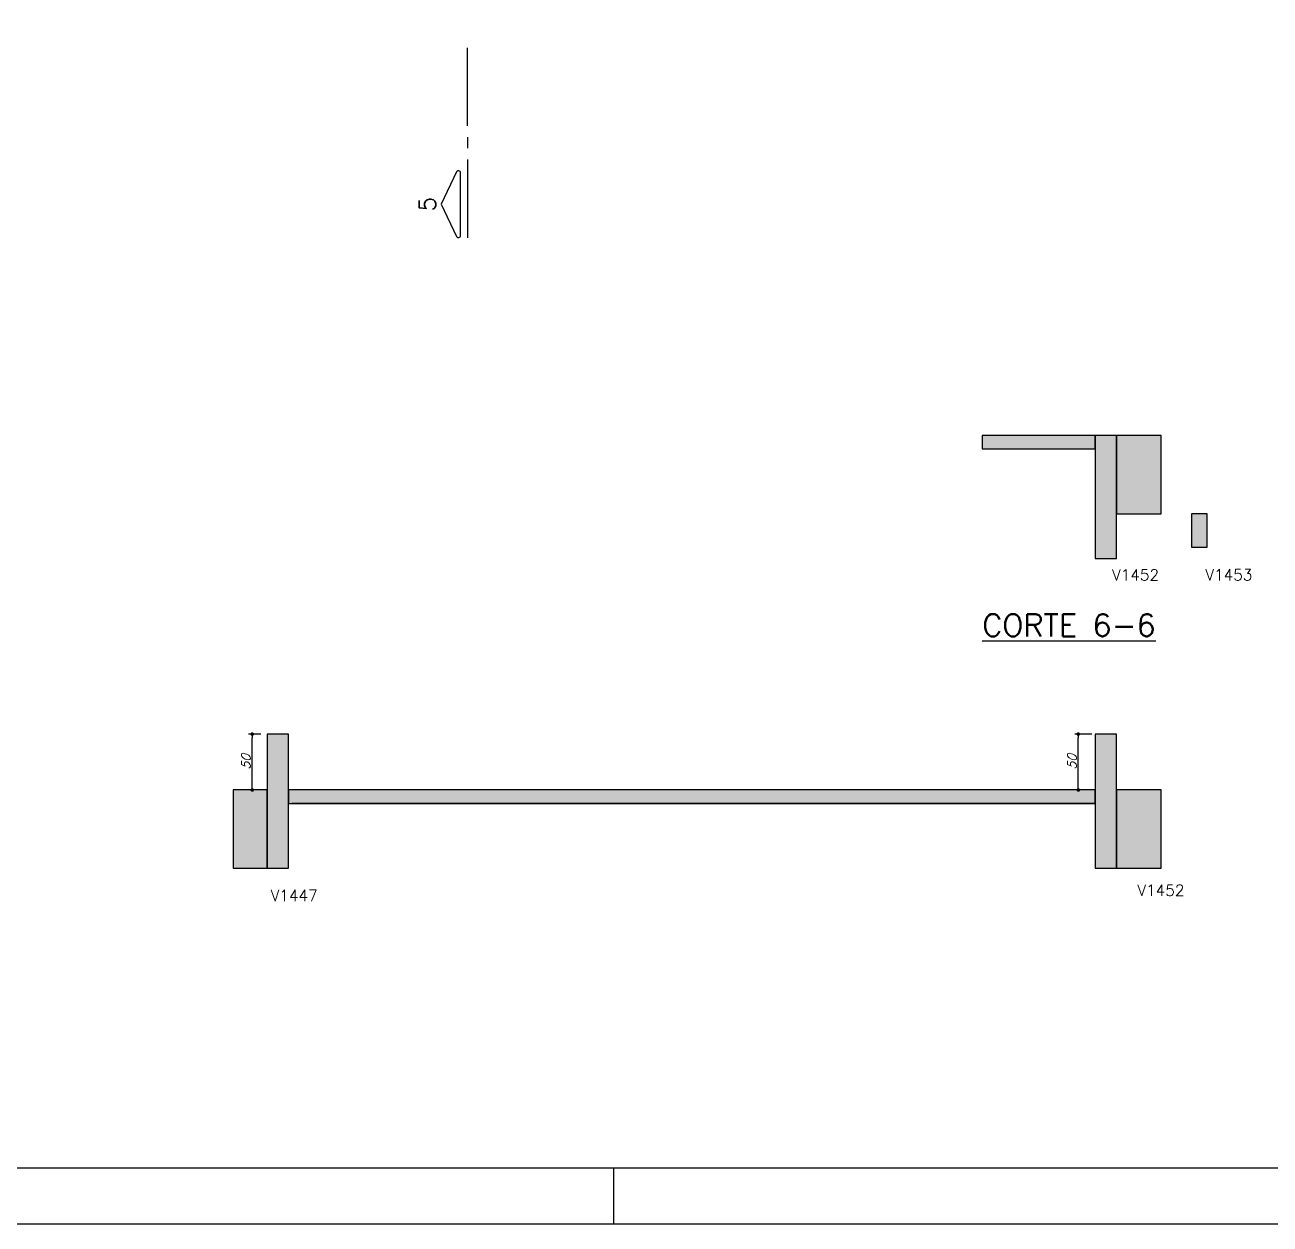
# Model space of a CAD drawing. Header units: millimetres. Extents: x -2290 to 5505, y -2157 to 2343.
# Drawn here: x 1278 to 2392, y -2157 to -1084 of the extents above; entities that cross this region are included whole.
import ezdxf
from ezdxf.enums import TextEntityAlignment as Align

# ---------------------------------------------------------------- set-up
doc = ezdxf.new("R2010")
doc.units = ezdxf.units.MM
doc.header["$LTSCALE"] = 50
for name, color, linetype in [('F-CORTE', 4, 'Continuous'), ('F-CORTE-INDICAÇÃO', 4, 'Continuous'), ('F-COTAS', 106, 'Continuous'), ('F-MARGEM', 1, 'Continuous'), ('F-SOLIDO-CORTE', 71, 'Continuous'), ('F-TEXTO-YELLOW', 2, 'Continuous')]:
    doc.layers.add(name, color=color, linetype=linetype)
doc.styles.add('CP-TEXT-INCL', font='simplex.shx', dxfattribs={"oblique": 20})
doc.styles.add('MCP', font='simplex.shx')
doc.styles.add('ROMANS', font='simplex.shx')
doc.dimstyles.new('CP-COTAS-50', dxfattribs={"dimscale": 0.64, "dimtxt": 12.5, "dimasz": 5, "dimexe": 5, "dimexo": 5, "dimgap": 2.5, "dimtad": 1, "dimdec": 1, "dimdsep": 46, "dimtxsty": 'CP-TEXT-INCL', "dimblk1": 'DOT', "dimblk2": 'DOT', "dimsah": 1, "dimcen": 9, "dimclrd": 256, "dimclre": 256, "dimclrt": 256, "dimadec": 0, "dimazin": 0, "dimtfac": 1, "dimtdec": 1, "dimtmove": 2, "dimatfit": 3, "dimldrblk": 'DOT', "dimfxl": 0, "dimtolj": 1, "dimarcsym": 0})

# ---------------------------------------------------------------- blocks, each defined once
blk = doc.blocks.new('*U61')
at = {"layer": 'F-CORTE-INDICAÇÃO'}
for p, q in [((-100, 0), (-170, 0)), ((-80, 0), (-90, 0)), ((-70, 0), (0, 0))]:
    blk.add_line(p, q, dxfattribs=at)
blk.add_lwpolyline([(-112, 6, 0.802585), (-111.2, 9.8), (-140, 23.3), (-168.8, 9.8, 0.802585), (-168, 6)], format="xyb", close=True, dxfattribs=at)
at = {"layer": 'F-CORTE-INDICAÇÃO', "style": 'ROMANS'}
blk.add_attdef('CORTE', text='', height=15, dxfattribs=at).set_placement((-140, 35.8), align=Align.MIDDLE_CENTER)
at = {"layer": 'F-CORTE-INDICAÇÃO', "color": 2, "style": 'ROMANS'}
blk.add_attdef('FOLHA', text='', height=12, dxfattribs=at).set_placement((-140, -10), align=Align.MIDDLE_CENTER)
blk = doc.blocks.new('A0-2L_900')
at = {"layer": 'F-MARGEM', "color": 2}
blk.add_line((81.9, 1), (81.9, 0), dxfattribs=at)
blk.add_lwpolyline([(155.9, 0), (0, 0), (0, 90), (155.9, 90)], close=True, dxfattribs=at)
at = {"layer": 'F-MARGEM', "color": 7}
blk.add_lwpolyline([(2.5, 89), (154.9, 89), (154.9, 1), (2.5, 1)], close=True, dxfattribs=at)
blk = doc.blocks.new('_DOT')
at = {"color": 0, "linetype": 'ByBlock'}
blk.add_line((-0.5, 0), (-1, 0), dxfattribs=at)
at = {"color": 0, "linetype": 'ByBlock', "const_width": 0.5}
blk.add_lwpolyline([(-0.25, 0, 1), (0.25, 0, 1)], format="xyb", close=True, dxfattribs=at)
blk = doc.blocks.new('*D237')
at = {"layer": 'DEFPOINTS', "color": 0, "linetype": 'Continuous', "transparency": 16777216}
for p in [(1481.6, -1718.9), (1492.5, -1718.9), (1492.5, -1768.9)]:
    blk.add_point(p, dxfattribs=at)
at = {"layer": 'F-COTAS', "linetype": 'Continuous', "lineweight": -2, "transparency": 16777216}
for p, q in [((1489.3, -1718.9), (1478.4, -1718.9)), ((1481.6, -1765.7), (1481.6, -1722.1)), ((1489.3, -1768.9), (1478.4, -1768.9))]:
    blk.add_line(p, q, dxfattribs=at)
at = {"layer": 'F-COTAS', "linetype": 'Continuous', "lineweight": -2, "transparency": 16777216, "xscale": 3.2, "yscale": 3.2, "zscale": 3.2}
for p, rotation in [((1481.6, -1718.9), 90), ((1481.6, -1768.9), 270)]:
    blk.add_blockref('_DOT', p, dxfattribs=dict(at, rotation=rotation))
at = {"layer": 'F-COTAS', "linetype": 'Continuous', "transparency": 16777216, "insert": (1476, -1743.9), "char_height": 8, "attachment_point": 5, "rotation": 90, "style": 'CP-TEXT-INCL'}
blk.add_mtext('\\A1;50', dxfattribs=at)
blk = doc.blocks.new('*D238')
at = {"layer": 'DEFPOINTS', "color": 0, "linetype": 'Continuous', "transparency": 16777216}
for p in [(2220.8, -1718.9), (2236, -1718.9), (2235.6, -1768.9)]:
    blk.add_point(p, dxfattribs=at)
at = {"layer": 'F-COTAS', "linetype": 'Continuous', "lineweight": -2, "transparency": 16777216}
for p, q in [((2232.8, -1718.9), (2217.6, -1718.9)), ((2220.8, -1765.7), (2220.8, -1722.1)), ((2232.4, -1768.9), (2217.6, -1768.9))]:
    blk.add_line(p, q, dxfattribs=at)
at = {"layer": 'F-COTAS', "linetype": 'Continuous', "lineweight": -2, "transparency": 16777216, "xscale": 3.2, "yscale": 3.2, "zscale": 3.2}
for p, rotation in [((2220.8, -1718.9), 90), ((2220.8, -1768.9), 270)]:
    blk.add_blockref('_DOT', p, dxfattribs=dict(at, rotation=rotation))
at = {"layer": 'F-COTAS', "linetype": 'Continuous', "transparency": 16777216, "insert": (2215.2, -1743.9), "char_height": 8, "attachment_point": 5, "rotation": 90, "style": 'CP-TEXT-INCL'}
blk.add_mtext('\\A1;50', dxfattribs=at)

msp = doc.modelspace()

# ---------------------------------------------------------------- hatches: boundary and pattern name
at = {"layer": 'F-SOLIDO-CORTE', "linetype": 'Continuous'}
for points in [[(2134.898, -1451.643), (2134.898, -1453.446), (2134.898, -1454.384), (2134.898, -1455.305), (2134.898, -1456.191), (2134.898, -1457.057), (2134.898, -1463.643), (2140.498, -1463.643), (2141.95, -1463.643), (2144.859, -1463.643), (2170.373, -1463.643), (2173.548, -1463.643), (2232.339, -1463.643), (2236, -1463.643), (2236, -1454.299), (2236, -1453.869), (2236, -1451.643), (2177.209, -1451.643), (2173.548, -1451.643), (2156.075, -1451.643), (2144.859, -1451.643), (2143.072, -1451.643), (2140.498, -1451.643)], [(2236, -1537.299), (2236, -1541.24), (2236, -1561.643), (2239.524, -1561.643), (2242.25, -1561.643), (2242.375, -1561.643), (2242.791, -1561.643), (2254.389, -1561.643), (2255, -1561.643), (2255, -1479.332), (2255, -1474.997), (2255, -1451.643), (2243.401, -1451.643), (2242.791, -1451.643), (2242.375, -1451.643), (2239.65, -1451.643), (2239.524, -1451.643), (2236, -1451.643)], [(2263.492, -1451.643), (2255, -1451.643), (2255, -1504.023), (2255, -1506.782), (2255, -1521.643), (2263.492, -1521.643), (2293.424, -1521.643), (2295, -1521.643), (2295, -1469.263), (2295, -1466.505), (2295, -1451.643), (2265.068, -1451.643)], [(2324.811, -1521.643), (2322.036, -1521.643), (2322.036, -1544.092), (2322.036, -1545.696), (2322.036, -1551.643), (2324.811, -1551.643), (2335.287, -1551.643), (2336.036, -1551.643), (2336.036, -1529.195), (2336.036, -1527.591), (2336.036, -1521.643), (2325.56, -1521.643)], [(1495, -1756.184), (1495, -1784.729), (1495, -1838.874), (1503.573, -1838.874), (1506.518, -1838.874), (1508.755, -1838.874), (1511.727, -1838.874), (1514, -1838.874), (1514, -1801.564), (1514, -1773.018), (1514, -1718.874), (1511.019, -1718.874), (1508.755, -1718.874), (1505.819, -1718.874), (1503.573, -1718.874), (1495, -1718.874)], [(2236, -1756.49), (2236, -1785.082), (2236, -1838.874), (2244.517, -1838.874), (2248.994, -1838.874), (2252.434, -1838.874), (2253.878, -1838.874), (2255, -1838.874), (2255, -1802.32), (2255, -1773.898), (2255, -1718.874), (2253.549, -1718.874), (2252.434, -1718.874), (2247.936, -1718.874), (2244.517, -1718.874), (2236, -1718.874)], [(1477.769, -1768.874), (1466.411, -1768.874), (1465.584, -1768.874), (1464.5, -1768.874), (1464.5, -1787.261), (1464.5, -1811.346), (1464.5, -1838.874), (1465.353, -1838.874), (1466.411, -1838.874), (1477.769, -1838.874), (1480.105, -1838.874), (1482.857, -1838.874), (1486.753, -1838.874), (1491.169, -1838.874), (1491.748, -1838.874), (1493.547, -1838.874), (1495, -1838.874), (1495, -1817.11), (1495, -1799.539), (1495, -1768.874), (1493.204, -1768.874), (1491.748, -1768.874), (1491.169, -1768.874), (1487.352, -1768.874), (1482.857, -1768.874), (1480.586, -1768.874)], [(2058.266, -1768.874), (2056.412, -1768.874), (2056.25, -1768.874), (2056.1, -1768.874), (1887.499, -1768.874), (1741.661, -1768.874), (1736.14, -1768.874), (1731.571, -1768.874), (1724.579, -1768.874), (1719.034, -1768.874), (1711.754, -1768.874), (1706.159, -1768.874), (1517.176, -1768.874), (1515.376, -1768.874), (1514, -1768.874), (1514, -1772.605), (1514, -1775.459), (1514, -1780.874), (1515.796, -1780.874), (1517.176, -1780.874), (1706.159, -1780.874), (1713.34, -1780.874), (1719.034, -1780.874), (1725.894, -1780.874), (1731.571, -1780.874), (1736.981, -1780.874), (1741.661, -1780.874), (1904.897, -1780.874), (2056.1, -1780.874), (2056.265, -1780.874), (2056.412, -1780.874), (2058.512, -1780.874), (2060.328, -1780.874), (2215.915, -1780.874), (2216.273, -1780.874), (2216.569, -1780.874), (2218.712, -1780.874), (2220.412, -1780.874), (2224.184, -1780.874), (2227.083, -1780.874), (2231.837, -1780.874), (2235.448, -1780.874), (2235.762, -1780.874), (2236, -1780.874), (2236, -1777.112), (2236, -1774.253), (2236, -1768.874), (2235.686, -1768.874), (2235.448, -1768.874), (2230.718, -1768.874), (2227.083, -1768.874), (2223.363, -1768.874), (2220.412, -1768.874), (2218.309, -1768.874), (2216.569, -1768.874), (2216.218, -1768.874), (2215.915, -1768.874), (2060.328, -1768.874)], [(2259.519, -1768.874), (2257.037, -1768.874), (2255, -1768.874), (2255, -1790.197), (2255, -1807.698), (2255, -1838.874), (2257.459, -1838.874), (2259.519, -1838.874), (2260.355, -1838.874), (2274.497, -1838.874), (2277.193, -1838.874), (2280.537, -1838.874), (2281.545, -1838.874), (2282.865, -1838.874), (2287.628, -1838.874), (2295, -1838.874), (2295, -1824.169), (2295, -1801.405), (2295, -1768.874), (2289.747, -1768.874), (2282.865, -1768.874), (2281.826, -1768.874), (2280.537, -1768.874), (2277.763, -1768.874), (2274.497, -1768.874), (2260.355, -1768.874)]]:
    msp.add_hatch(color=256, dxfattribs=at).paths.add_polyline_path(points, flags=16)

# ---------------------------------------------------------------- linework, layer by layer
at = {"layer": 'F-CORTE', "linetype": 'Continuous'}
for p, q in [((2236, -1451.643), (2134.898, -1451.643)), ((2134.898, -1451.643), (2134.898, -1453.446)), ((2134.898, -1453.446), (2134.898, -1454.384)), ((2134.898, -1454.384), (2134.898, -1455.305)), ((2134.898, -1455.305), (2134.898, -1456.191)), ((2134.898, -1456.191), (2134.898, -1457.057)), ((2134.898, -1457.057), (2134.898, -1463.643)), ((2239.524, -1451.643), (2236, -1451.643)), ((2239.65, -1451.643), (2239.524, -1451.643)), ((2242.375, -1451.643), (2239.65, -1451.643)), ((2242.791, -1451.643), (2242.375, -1451.643)), ((2243.401, -1451.643), (2242.791, -1451.643)), ((2255, -1451.643), (2243.401, -1451.643)), ((2263.492, -1451.643), (2255, -1451.643)), ((2295, -1451.643), (2263.492, -1451.643)), ((2295, -1466.505), (2295, -1451.643)), ((2134.898, -1463.643), (2140.498, -1463.643)), ((2140.498, -1463.643), (2141.95, -1463.643)), ((2141.95, -1463.643), (2144.859, -1463.643)), ((2144.859, -1463.643), (2170.373, -1463.643)), ((2170.373, -1463.643), (2173.548, -1463.643)), ((2173.548, -1463.643), (2232.339, -1463.643)), ((2232.339, -1463.643), (2236, -1463.643)), ((2236, -1463.643), (2236, -1537.299)), ((2295, -1469.263), (2295, -1466.505)), ((2295, -1521.643), (2295, -1469.263)), ((2255, -1561.643), (2255, -1521.643)), ((2255, -1521.643), (2263.492, -1521.643)), ((2263.492, -1521.643), (2293.424, -1521.643)), ((2293.424, -1521.643), (2295, -1521.643)), ((2324.811, -1521.643), (2322.036, -1521.643)), ((2322.036, -1521.643), (2322.036, -1544.092)), ((2336.036, -1521.643), (2324.811, -1521.643)), ((2336.036, -1527.591), (2336.036, -1521.643)), ((2236, -1537.299), (2236, -1561.643)), ((2336.036, -1529.195), (2336.036, -1527.591)), ((2336.036, -1551.643), (2336.036, -1529.195)), ((2322.036, -1544.092), (2322.036, -1545.696)), ((2322.036, -1545.696), (2322.036, -1551.643)), ((2322.036, -1551.643), (2324.811, -1551.643)), ((2324.811, -1551.643), (2335.287, -1551.643)), ((2335.287, -1551.643), (2336.036, -1551.643)), ((2236, -1561.643), (2239.524, -1561.643)), ((2239.524, -1561.643), (2242.25, -1561.643)), ((2242.25, -1561.643), (2242.375, -1561.643)), ((2242.375, -1561.643), (2242.791, -1561.643)), ((2242.791, -1561.643), (2254.389, -1561.643)), ((2254.389, -1561.643), (2255, -1561.643)), ((1503.573, -1718.874), (1495, -1718.874)), ((1495, -1718.874), (1495, -1756.184)), ((1505.819, -1718.874), (1503.573, -1718.874)), ((1508.755, -1718.874), (1505.819, -1718.874)), ((1511.019, -1718.874), (1508.755, -1718.874)), ((1514, -1718.874), (1511.019, -1718.874)), ((1514, -1768.874), (1514, -1718.874)), ((2244.517, -1718.874), (2236, -1718.874)), ((2236, -1718.874), (2236, -1756.49)), ((2247.936, -1718.874), (2244.517, -1718.874)), ((2252.434, -1718.874), (2247.936, -1718.874)), ((2253.549, -1718.874), (2252.434, -1718.874)), ((2255, -1718.874), (2253.549, -1718.874)), ((2255, -1768.874), (2255, -1718.874)), ((1495, -1756.184), (1495, -1768.874)), ((2236, -1756.49), (2236, -1768.874)), ((1477.769, -1768.874), (1464.5, -1768.874)), ((1464.5, -1768.874), (1464.5, -1787.261)), ((1495, -1768.874), (1477.769, -1768.874)), ((2058.266, -1768.874), (1514, -1768.874)), ((2236, -1768.874), (2058.266, -1768.874)), ((2259.519, -1768.874), (2255, -1768.874)), ((2295, -1768.874), (2259.519, -1768.874)), ((2295, -1801.405), (2295, -1768.874)), ((1514, -1801.564), (1514, -1780.874)), ((1514, -1780.874), (1515.796, -1780.874)), ((1515.796, -1780.874), (1517.176, -1780.874)), ((1706.159, -1780.874), (1517.176, -1780.874)), ((1713.34, -1780.874), (1706.159, -1780.874)), ((1719.034, -1780.874), (1713.34, -1780.874)), ((1725.894, -1780.874), (1719.034, -1780.874)), ((1731.571, -1780.874), (1725.894, -1780.874)), ((1736.981, -1780.874), (1731.571, -1780.874)), ((1741.661, -1780.874), (1736.981, -1780.874)), ((1904.897, -1780.874), (1741.661, -1780.874)), ((2056.1, -1780.874), (1904.897, -1780.874)), ((2056.265, -1780.874), (2056.1, -1780.874)), ((2056.412, -1780.874), (2056.265, -1780.874)), ((2058.512, -1780.874), (2056.412, -1780.874)), ((2060.328, -1780.874), (2058.512, -1780.874)), ((2215.915, -1780.874), (2060.328, -1780.874)), ((2216.273, -1780.874), (2215.915, -1780.874)), ((2216.569, -1780.874), (2216.273, -1780.874)), ((2218.712, -1780.874), (2216.569, -1780.874)), ((2220.412, -1780.874), (2218.712, -1780.874)), ((2224.184, -1780.874), (2220.412, -1780.874)), ((2227.083, -1780.874), (2224.184, -1780.874)), ((2231.837, -1780.874), (2227.083, -1780.874)), ((2235.448, -1780.874), (2231.837, -1780.874)), ((2235.762, -1780.874), (2235.448, -1780.874)), ((2236, -1780.874), (2235.762, -1780.874)), ((2236, -1780.874), (2236, -1838.874)), ((1464.5, -1787.261), (1464.5, -1811.346)), ((1514, -1838.874), (1514, -1801.564)), ((2295, -1824.169), (2295, -1801.405)), ((1464.5, -1811.346), (1464.5, -1838.874)), ((2295, -1838.874), (2295, -1824.169)), ((1464.5, -1838.874), (1465.353, -1838.874)), ((1465.353, -1838.874), (1466.411, -1838.874)), ((1466.411, -1838.874), (1477.769, -1838.874)), ((1477.769, -1838.874), (1480.105, -1838.874)), ((1480.105, -1838.874), (1482.857, -1838.874)), ((1482.857, -1838.874), (1486.753, -1838.874)), ((1486.753, -1838.874), (1491.169, -1838.874)), ((1491.169, -1838.874), (1491.748, -1838.874)), ((1491.748, -1838.874), (1493.547, -1838.874)), ((1493.547, -1838.874), (1495, -1838.874)), ((1495, -1838.874), (1503.573, -1838.874)), ((1503.573, -1838.874), (1506.518, -1838.874)), ((1506.518, -1838.874), (1508.755, -1838.874)), ((1508.755, -1838.874), (1511.727, -1838.874)), ((1511.727, -1838.874), (1514, -1838.874)), ((2236, -1838.874), (2244.517, -1838.874)), ((2244.517, -1838.874), (2248.994, -1838.874)), ((2248.994, -1838.874), (2252.434, -1838.874)), ((2252.434, -1838.874), (2253.878, -1838.874)), ((2253.878, -1838.874), (2255, -1838.874)), ((2255, -1838.874), (2257.459, -1838.874)), ((2257.459, -1838.874), (2259.519, -1838.874)), ((2259.519, -1838.874), (2260.355, -1838.874)), ((2260.355, -1838.874), (2274.497, -1838.874)), ((2274.497, -1838.874), (2277.193, -1838.874)), ((2277.193, -1838.874), (2280.537, -1838.874)), ((2280.537, -1838.874), (2281.545, -1838.874)), ((2281.545, -1838.874), (2282.865, -1838.874)), ((2282.865, -1838.874), (2287.628, -1838.874)), ((2287.628, -1838.874), (2295, -1838.874))]:
    msp.add_line(p, q, dxfattribs=at)
at = {"layer": 'F-SOLIDO-CORTE', "linetype": 'Continuous'}
for p, q in [((2134.898, -1451.643), (2134.898, -1453.446)), ((2140.498, -1451.643), (2134.898, -1451.643)), ((2134.898, -1453.446), (2134.898, -1454.384)), ((2134.898, -1454.384), (2134.898, -1455.305)), ((2134.898, -1455.305), (2134.898, -1456.191)), ((2134.898, -1456.191), (2134.898, -1457.057)), ((2134.898, -1457.057), (2134.898, -1463.643)), ((2143.072, -1451.643), (2140.498, -1451.643)), ((2144.859, -1451.643), (2143.072, -1451.643)), ((2156.075, -1451.643), (2144.859, -1451.643)), ((2173.549, -1451.643), (2156.075, -1451.643)), ((2177.209, -1451.643), (2173.549, -1451.643)), ((2236, -1451.643), (2177.209, -1451.643)), ((2236, -1453.869), (2236, -1451.643)), ((2239.524, -1451.643), (2236, -1451.643)), ((2236, -1451.643), (2236, -1537.298)), ((2236, -1454.299), (2236, -1453.869)), ((2236, -1463.643), (2236, -1454.299)), ((2239.65, -1451.643), (2239.524, -1451.643)), ((2242.375, -1451.643), (2239.65, -1451.643)), ((2242.791, -1451.643), (2242.375, -1451.643)), ((2243.402, -1451.643), (2242.791, -1451.643)), ((2255, -1451.643), (2243.402, -1451.643)), ((2263.492, -1451.643), (2255, -1451.643)), ((2255, -1451.643), (2255, -1504.023)), ((2255, -1474.997), (2255, -1451.643)), ((2265.068, -1451.643), (2263.492, -1451.643)), ((2295, -1451.643), (2265.068, -1451.643)), ((2295, -1466.505), (2295, -1451.643)), ((2134.898, -1463.643), (2140.498, -1463.643)), ((2140.498, -1463.643), (2141.95, -1463.643)), ((2141.95, -1463.643), (2144.859, -1463.643)), ((2144.859, -1463.643), (2170.373, -1463.643)), ((2170.373, -1463.643), (2173.549, -1463.643)), ((2173.549, -1463.643), (2232.339, -1463.643)), ((2232.339, -1463.643), (2236, -1463.643)), ((2295, -1469.263), (2295, -1466.505)), ((2295, -1521.643), (2295, -1469.263)), ((2255, -1479.332), (2255, -1474.997)), ((2255, -1561.643), (2255, -1479.332)), ((2255, -1504.023), (2255, -1506.782)), ((2255, -1506.782), (2255, -1521.643)), ((2255, -1521.643), (2263.492, -1521.643)), ((2263.492, -1521.643), (2293.424, -1521.643)), ((2293.424, -1521.643), (2295, -1521.643)), ((2324.811, -1521.643), (2322.036, -1521.643)), ((2322.036, -1521.643), (2322.036, -1544.092)), ((2325.56, -1521.643), (2324.811, -1521.643)), ((2336.036, -1521.643), (2325.56, -1521.643)), ((2336.036, -1527.591), (2336.036, -1521.643)), ((2236, -1537.298), (2236, -1541.24)), ((2336.036, -1529.195), (2336.036, -1527.591)), ((2336.036, -1551.643), (2336.036, -1529.195)), ((2236, -1541.24), (2236, -1561.643)), ((2322.036, -1544.092), (2322.036, -1545.696)), ((2322.036, -1545.696), (2322.036, -1551.643)), ((2322.036, -1551.643), (2324.811, -1551.643)), ((2324.811, -1551.643), (2335.287, -1551.643)), ((2335.287, -1551.643), (2336.036, -1551.643)), ((2236, -1561.643), (2239.524, -1561.643)), ((2239.524, -1561.643), (2242.25, -1561.643)), ((2242.25, -1561.643), (2242.375, -1561.643)), ((2242.375, -1561.643), (2242.791, -1561.643)), ((2242.791, -1561.643), (2254.389, -1561.643)), ((2254.389, -1561.643), (2255, -1561.643)), ((1503.573, -1718.874), (1495, -1718.874)), ((1495, -1718.874), (1495, -1756.184)), ((1505.819, -1718.874), (1503.573, -1718.874)), ((1508.755, -1718.874), (1505.819, -1718.874)), ((1511.019, -1718.874), (1508.755, -1718.874)), ((1514, -1718.874), (1511.019, -1718.874)), ((1514, -1773.018), (1514, -1718.874)), ((2244.517, -1718.874), (2236, -1718.874)), ((2236, -1718.874), (2236, -1756.49)), ((2247.936, -1718.874), (2244.517, -1718.874)), ((2252.434, -1718.874), (2247.936, -1718.874)), ((2253.549, -1718.874), (2252.434, -1718.874)), ((2255, -1718.874), (2253.549, -1718.874)), ((2255, -1773.898), (2255, -1718.874)), ((1495, -1756.184), (1495, -1784.729)), ((2236, -1756.49), (2236, -1785.082)), ((1465.584, -1768.874), (1464.5, -1768.874)), ((1464.5, -1768.874), (1464.5, -1787.261)), ((1466.411, -1768.874), (1465.584, -1768.874)), ((1477.769, -1768.874), (1466.411, -1768.874)), ((1480.586, -1768.874), (1477.769, -1768.874)), ((1482.857, -1768.874), (1480.586, -1768.874)), ((1487.352, -1768.874), (1482.857, -1768.874)), ((1491.169, -1768.874), (1487.352, -1768.874)), ((1491.748, -1768.874), (1491.169, -1768.874)), ((1493.204, -1768.874), (1491.748, -1768.874)), ((1495, -1768.874), (1493.204, -1768.874)), ((1495, -1799.539), (1495, -1768.874)), ((1515.376, -1768.874), (1514, -1768.874)), ((1514, -1768.874), (1514, -1772.605)), ((1517.175, -1768.874), (1515.376, -1768.874)), ((1706.159, -1768.874), (1517.175, -1768.874)), ((1711.754, -1768.874), (1706.159, -1768.874)), ((1719.034, -1768.874), (1711.754, -1768.874)), ((1724.579, -1768.874), (1719.034, -1768.874)), ((1731.571, -1768.874), (1724.579, -1768.874)), ((1736.14, -1768.874), (1731.571, -1768.874)), ((1741.662, -1768.874), (1736.14, -1768.874)), ((1887.499, -1768.874), (1741.662, -1768.874)), ((2056.1, -1768.874), (1887.499, -1768.874)), ((2056.25, -1768.874), (2056.1, -1768.874)), ((2056.412, -1768.874), (2056.25, -1768.874)), ((2058.266, -1768.874), (2056.412, -1768.874)), ((2060.328, -1768.874), (2058.266, -1768.874)), ((2215.915, -1768.874), (2060.328, -1768.874)), ((2216.218, -1768.874), (2215.915, -1768.874)), ((2216.569, -1768.874), (2216.218, -1768.874)), ((2218.309, -1768.874), (2216.569, -1768.874)), ((2220.412, -1768.874), (2218.309, -1768.874)), ((2223.363, -1768.874), (2220.412, -1768.874)), ((2227.083, -1768.874), (2223.363, -1768.874)), ((2230.718, -1768.874), (2227.083, -1768.874)), ((2235.448, -1768.874), (2230.718, -1768.874)), ((2235.686, -1768.874), (2235.448, -1768.874)), ((2236, -1768.874), (2235.686, -1768.874)), ((2236, -1774.253), (2236, -1768.874)), ((2257.037, -1768.874), (2255, -1768.874)), ((2255, -1768.874), (2255, -1790.197)), ((2259.519, -1768.874), (2257.037, -1768.874)), ((2260.355, -1768.874), (2259.519, -1768.874)), ((2274.497, -1768.874), (2260.355, -1768.874)), ((2277.763, -1768.874), (2274.497, -1768.874)), ((2280.537, -1768.874), (2277.763, -1768.874)), ((2281.826, -1768.874), (2280.537, -1768.874)), ((2282.865, -1768.874), (2281.826, -1768.874)), ((2289.747, -1768.874), (2282.865, -1768.874)), ((2295, -1768.874), (2289.747, -1768.874)), ((2295, -1801.405), (2295, -1768.874)), ((1514, -1772.605), (1514, -1775.459)), ((1514, -1801.564), (1514, -1773.018)), ((1514, -1775.459), (1514, -1780.874)), ((1514, -1780.874), (1515.796, -1780.874)), ((1515.796, -1780.874), (1517.175, -1780.874)), ((1517.175, -1780.874), (1706.159, -1780.874)), ((1706.159, -1780.874), (1713.34, -1780.874)), ((1713.34, -1780.874), (1719.034, -1780.874)), ((1719.034, -1780.874), (1725.894, -1780.874)), ((1725.894, -1780.874), (1731.571, -1780.874)), ((1731.571, -1780.874), (1736.981, -1780.874)), ((1736.981, -1780.874), (1741.662, -1780.874)), ((1741.662, -1780.874), (1904.897, -1780.874)), ((1904.897, -1780.874), (2056.1, -1780.874)), ((2056.1, -1780.874), (2056.264, -1780.874)), ((2056.264, -1780.874), (2056.412, -1780.874)), ((2056.412, -1780.874), (2058.512, -1780.874)), ((2058.512, -1780.874), (2060.328, -1780.874)), ((2060.328, -1780.874), (2215.915, -1780.874)), ((2215.915, -1780.874), (2216.273, -1780.874)), ((2216.273, -1780.874), (2216.569, -1780.874)), ((2216.569, -1780.874), (2218.712, -1780.874)), ((2218.712, -1780.874), (2220.412, -1780.874)), ((2220.412, -1780.874), (2224.184, -1780.874)), ((2224.184, -1780.874), (2227.083, -1780.874)), ((2227.083, -1780.874), (2231.837, -1780.874)), ((2231.837, -1780.874), (2235.448, -1780.874)), ((2235.448, -1780.874), (2235.762, -1780.874)), ((2235.762, -1780.874), (2236, -1780.874)), ((2236, -1777.112), (2236, -1774.253)), ((2236, -1780.874), (2236, -1777.112)), ((2255, -1802.32), (2255, -1773.898)), ((1464.5, -1787.261), (1464.5, -1811.346)), ((1495, -1784.729), (1495, -1838.874)), ((2236, -1785.082), (2236, -1838.874)), ((2255, -1790.197), (2255, -1807.698)), ((1495, -1817.11), (1495, -1799.539)), ((1514, -1838.874), (1514, -1801.564)), ((2255, -1838.874), (2255, -1802.32)), ((2295, -1824.169), (2295, -1801.405)), ((1464.5, -1811.346), (1464.5, -1838.874)), ((2255, -1807.698), (2255, -1838.874)), ((1495, -1838.874), (1495, -1817.11)), ((2295, -1838.874), (2295, -1824.169)), ((1464.5, -1838.874), (1465.353, -1838.874)), ((1465.353, -1838.874), (1466.411, -1838.874)), ((1466.411, -1838.874), (1477.769, -1838.874)), ((1477.769, -1838.874), (1480.105, -1838.874)), ((1480.105, -1838.874), (1482.857, -1838.874)), ((1482.857, -1838.874), (1486.753, -1838.874)), ((1486.753, -1838.874), (1491.169, -1838.874)), ((1491.169, -1838.874), (1491.748, -1838.874)), ((1491.748, -1838.874), (1493.547, -1838.874)), ((1493.547, -1838.874), (1495, -1838.874)), ((1495, -1838.874), (1503.573, -1838.874)), ((1503.573, -1838.874), (1506.518, -1838.874)), ((1506.518, -1838.874), (1508.755, -1838.874)), ((1508.755, -1838.874), (1511.727, -1838.874)), ((1511.727, -1838.874), (1514, -1838.874)), ((2236, -1838.874), (2244.517, -1838.874)), ((2244.517, -1838.874), (2248.994, -1838.874)), ((2248.994, -1838.874), (2252.434, -1838.874)), ((2252.434, -1838.874), (2253.878, -1838.874)), ((2253.878, -1838.874), (2255, -1838.874)), ((2255, -1838.874), (2257.459, -1838.874)), ((2257.459, -1838.874), (2259.519, -1838.874)), ((2259.519, -1838.874), (2260.355, -1838.874)), ((2260.355, -1838.874), (2274.497, -1838.874)), ((2274.497, -1838.874), (2277.193, -1838.874)), ((2277.193, -1838.874), (2280.537, -1838.874)), ((2280.537, -1838.874), (2281.545, -1838.874)), ((2281.545, -1838.874), (2282.865, -1838.874)), ((2282.865, -1838.874), (2287.628, -1838.874)), ((2287.628, -1838.874), (2295, -1838.874))]:
    msp.add_line(p, q, dxfattribs=at)

# ---------------------------------------------------------------- block references
at = {"layer": 'F-CORTE-INDICAÇÃO', "linetype": 'Continuous'}
ref = msp.add_blockref('*U61', (1674.129, -1104.612), dxfattribs=dict(at, rotation=90))
ref.add_attrib('CORTE', '5', dxfattribs={"height": 15, "rotation": 90, "style": 'ROMANS'}).set_placement((1638.366, -1244.612), align=Align.MIDDLE_CENTER)
at = {"layer": 'F-MARGEM', "xscale": 50, "yscale": 50, "zscale": 50}
msp.add_blockref('A0-2L_900', (-2290.233, -2157.396), dxfattribs=at)

# ---------------------------------------------------------------- texts
at = {"layer": 'F-CORTE', "color": 6, "linetype": 'Continuous', "style": 'MCP'}
msp.add_text('%%UCORTE 6-6', height=20, dxfattribs=at).set_placement((2134.898, -1631.421))
at = {"layer": 'F-TEXTO-YELLOW', "linetype": 'Continuous', "style": 'MCP'}
for s, p in [('V1452', (2251.056, -1581.421)), ('V1453', (2334.591, -1581.416)), ('V1447', (1498.21, -1868.327)), ('V1452', (2273.773, -1863.648))]:
    msp.add_text(s, height=10, dxfattribs=at).set_placement(p)

# ---------------------------------------------------------------- dimensions: what is measured, and where the dimension line sits
at = {"layer": 'F-COTAS', "linetype": 'Continuous'}
for base, p1, p2, picture, middle in [((1481.599, -1718.874), (1492.476, -1768.874), (1492.476, -1718.874), '*D237', (1475.999, -1743.874)), ((2220.757, -1718.874), (2235.567, -1768.874), (2236, -1718.874), '*D238', (2215.157, -1743.874))]:
    dim = msp.add_linear_dim(base=base, p1=p1, p2=p2, angle=90, dimstyle='CP-COTAS-50', dxfattribs=at)
    dim.commit()
    dim.dimension.update_dxf_attribs({"geometry": picture, "text_midpoint": middle})

doc.saveas('drawing.dxf')
